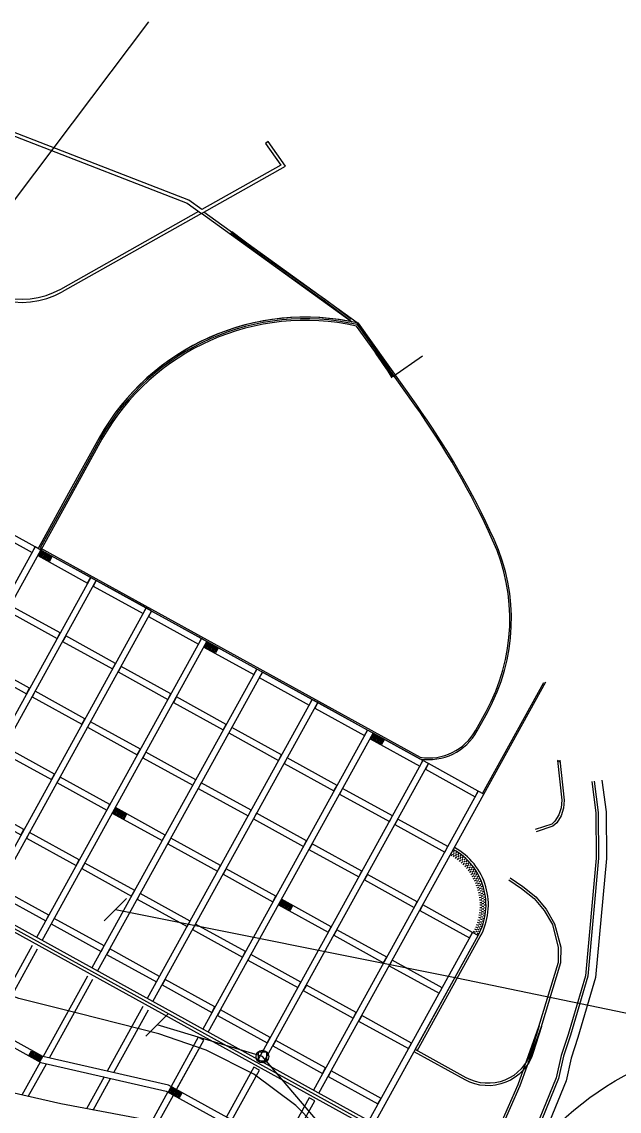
# Model space of a CAD drawing. Header units: millimetres. Extents: x 236045 to 237212, y 140405 to 140644.
# Drawn here: x 236163.1 to 236200.9, y 140560.9 to 140629.8 of the extents above; entities that cross this region are included whole.
import ezdxf

# ---------------------------------------------------------------- set-up
doc = ezdxf.new("R2010")
doc.units = ezdxf.units.MM
for name, color, linetype in [('G - Div 2 - Axes murs', 231, 'Continuous'), ('G - Div 2 - Bordure 10', 3, 'Continuous'), ('G - Div 2 - Bordure 15', 30, 'Continuous'), ('G - Div 2 - Mur', 1, 'Continuous'), ('G - Div 2 - Mur anti-crue', 14, 'Continuous'), ('G - Div 2 - Sol', 235, 'Continuous'), ('G - Impétrants - Avaloir', 4, 'Continuous'), ('G - Impétrants - CV existante', 7, 'Continuous'), ('G - Impétrants - Egout supposé', 235, 'Continuous'), ('G - Impétrants - EU', 22, 'Continuous'), ('G - Raclage', 3, 'Continuous'), ('M - Fond de plan', 252, 'Continuous')]:
    doc.layers.add(name, color=color, linetype=linetype)

msp = doc.modelspace()

# ---------------------------------------------------------------- linework, layer by layer
at = {"layer": 'G - Div 2 - Axes murs'}
for points in [[(236188.407, 140558.221), (236160.823, 140573.43)], [(236188.412, 140558.23), (236160.828, 140573.439)]]:
    msp.add_lwpolyline(points, dxfattribs=at)
at = {"layer": 'G - Div 2 - Bordure 10'}
for points in [[(236188.313, 140583.179, 0.317884), (236191.95, 140584.942), (236192.599, 140586.119, 0.237036), (236193.02, 140597.063, 0.048099), (236188.08, 140605.626), (236184.434, 140610.741, 0.332964), (236168.036, 140603.496), (236166.104, 140599.992), (236164.173, 140596.489)], [(236188.346, 140583.275, 0.316506), (236191.862, 140584.99), (236192.511, 140586.167, 0.237036), (236192.929, 140597.022, 0.048099), (236187.999, 140605.568), (236184.375, 140610.652, 0.332249), (236168.123, 140603.447), (236166.192, 140599.943), (236164.308, 140596.528)]]:
    msp.add_lwpolyline(points, format="xyb", close=True, dxfattribs=at)
for points in [[(236192.283, 140580.99), (236196.158, 140588.018)], [(236192.371, 140580.941), (236196.29, 140588.05)]]:
    msp.add_lwpolyline(points, dxfattribs=at)
at = {"layer": 'G - Div 2 - Bordure 15'}
for points in [[(236188.027, 140564.78), (236192.011, 140572.004, 0.414214), (236190.439, 140577.439)], [(236188.159, 140564.707), (236192.142, 140571.932, 0.414214), (236190.512, 140577.57)], [(236196.008, 140566.241), (236195.5, 140564.605, -0.475328), (236191.187, 140562.867), (236187.955, 140564.648)], [(236195.864, 140566.286), (236195.357, 140564.65, -0.475335), (236191.259, 140562.998), (236188.027, 140564.78)]]:
    msp.add_lwpolyline(points, format="xyb", dxfattribs=at)
at = {"layer": 'G - Div 2 - Mur'}
msp.add_lwpolyline([(236188.316, 140558.055), (236160.731, 140573.264), (236160.924, 140573.614), (236188.509, 140558.405)], dxfattribs=at)
at = {"layer": 'G - Div 2 - Mur anti-crue'}
msp.add_lwpolyline([(236153.373, 140626.194), (236173.609, 140618.35), (236174.516, 140617.694), (236179.831, 140620.685), (236178.723, 140622.24), (236178.56, 140622.124), (236179.539, 140620.75), (236174.529, 140617.931), (236173.705, 140618.527), (236153.47, 140626.37)], dxfattribs=at)
at = {"layer": 'G - Div 2 - Sol'}
for points in [[(236165.604, 140612.907), (236174.337, 140617.823)], [(236174.516, 140617.694), (236165.702, 140612.733)], [(236183.999, 140610.834), (236174.516, 140617.694)], [(236184.362, 140610.757), (236174.66, 140617.775)], [(236160.737, 140612.886), (236161.194, 140612.663), (236161.671, 140612.488), (236162.163, 140612.363), (236162.666, 140612.288), (236163.173, 140612.264), (236163.681, 140612.292), (236164.182, 140612.372), (236164.674, 140612.501), (236165.149, 140612.68), (236165.604, 140612.907)], [(236160.641, 140612.71), (236161.116, 140612.479), (236161.612, 140612.297), (236162.124, 140612.167), (236162.646, 140612.089), (236163.174, 140612.064), (236163.702, 140612.093), (236164.224, 140612.176), (236164.734, 140612.311), (236165.229, 140612.497), (236165.702, 140612.733)], [(236185.59, 140609.034), (236184.362, 140610.757)], [(236185.467, 140608.948), (236184.317, 140610.563)], [(236168.036, 140603.496), (236166.104, 140599.992)], [(236168.211, 140603.398), (236166.279, 140599.895)], [(236166.104, 140599.992), (236164.173, 140596.489)], [(236166.279, 140599.895), (236164.348, 140596.392)], [(236163.997, 140596.585), (236148.573, 140568.611)], [(236163.997, 140596.585), (236148.573, 140568.611)], [(236148.932, 140568.433), (236164.348, 140596.392)], [(236148.932, 140568.433), (236164.348, 140596.392)], [(236164.348, 140596.392), (236163.997, 140596.585)], [(236164.348, 140596.392), (236163.997, 140596.585)], [(236167.5, 140594.654), (236152.165, 140566.84)], [(236167.5, 140594.654), (236152.165, 140566.84)], [(236152.515, 140566.647), (236167.851, 140594.461)], [(236152.515, 140566.647), (236167.851, 140594.461)], [(236167.851, 140594.461), (236167.5, 140594.654)], [(236167.851, 140594.461), (236167.5, 140594.654)], [(236171.003, 140592.723), (236155.756, 140565.069)], [(236171.003, 140592.723), (236155.756, 140565.069)], [(236171.003, 140592.723), (236155.756, 140565.069)], [(236156.119, 140564.898), (236171.353, 140592.529)], [(236156.119, 140564.898), (236171.353, 140592.529)], [(236171.353, 140592.529), (236171.003, 140592.723)], [(236171.353, 140592.529), (236171.003, 140592.723)], [(236174.506, 140590.791), (236164.077, 140571.876)], [(236174.506, 140590.791), (236164.077, 140571.876)], [(236174.856, 140590.598), (236174.506, 140590.791)], [(236174.856, 140590.598), (236174.506, 140590.791)], [(236164.427, 140571.683), (236174.856, 140590.598)], [(236164.427, 140571.683), (236174.856, 140590.598)], [(236178.009, 140588.86), (236167.58, 140569.945)], [(236178.009, 140588.86), (236167.58, 140569.945)], [(236167.93, 140569.751), (236178.359, 140588.667)], [(236167.93, 140569.751), (236178.359, 140588.667)], [(236178.359, 140588.667), (236178.009, 140588.86)], [(236178.359, 140588.667), (236178.009, 140588.86)], [(236181.512, 140586.929), (236171.082, 140568.013)], [(236181.512, 140586.929), (236171.082, 140568.013)], [(236171.433, 140567.82), (236181.862, 140586.735)], [(236171.433, 140567.82), (236181.862, 140586.735)], [(236181.862, 140586.735), (236181.512, 140586.929)], [(236181.862, 140586.735), (236181.512, 140586.929)], [(236185.015, 140584.997), (236174.585, 140566.082)], [(236185.015, 140584.997), (236174.585, 140566.082)], [(236174.936, 140565.889), (236185.365, 140584.804)], [(236174.936, 140565.889), (236185.365, 140584.804)], [(236185.365, 140584.804), (236185.015, 140584.997)], [(236185.365, 140584.804), (236185.015, 140584.997)], [(236188.517, 140583.066), (236178.088, 140564.151)], [(236188.517, 140583.066), (236178.088, 140564.151)], [(236178.438, 140563.957), (236188.868, 140582.873)], [(236178.438, 140563.957), (236188.868, 140582.873)], [(236188.868, 140582.873), (236188.517, 140583.066)], [(236188.868, 140582.873), (236188.517, 140583.066)], [(236192.02, 140581.135), (236181.591, 140562.219)], [(236192.02, 140581.135), (236181.591, 140562.219)], [(236192.371, 140580.941), (236192.02, 140581.135)], [(236192.371, 140580.941), (236192.02, 140581.135)], [(236181.941, 140562.026), (236192.371, 140580.941)], [(236181.941, 140562.026), (236192.371, 140580.941)], [(236190.316, 140577.049), (236190.386, 140577.17)], [(236190.316, 140577.049), (236190.386, 140577.17)], [(236190.449, 140576.968), (236190.524, 140577.086)], [(236190.449, 140576.968), (236190.524, 140577.086)], [(236190.451, 140577.282), (236190.516, 140577.395)], [(236190.451, 140577.282), (236190.516, 140577.395)], [(236190.452, 140577.13), (236190.52, 140577.242)], [(236190.452, 140577.13), (236190.52, 140577.242)], [(236190.578, 140576.882), (236190.658, 140576.996)], [(236190.578, 140576.882), (236190.658, 140576.996)], [(236190.588, 140577.044), (236190.661, 140577.152)], [(236190.588, 140577.044), (236190.661, 140577.152)], [(236190.594, 140577.196), (236190.664, 140577.305)], [(236190.594, 140577.196), (236190.664, 140577.305)], [(236190.706, 140576.788), (236190.791, 140576.899)], [(236190.706, 140576.788), (236190.791, 140576.899)], [(236190.723, 140576.949), (236190.8, 140577.054)], [(236190.723, 140576.949), (236190.8, 140577.054)], [(236190.733, 140577.103), (236190.807, 140577.209)], [(236190.733, 140577.103), (236190.807, 140577.209)], [(236190.851, 140576.85), (236190.933, 140576.952)], [(236190.851, 140576.85), (236190.933, 140576.952)], [(236190.87, 140577.002), (236190.949, 140577.105)], [(236190.87, 140577.002), (236190.949, 140577.105)], [(236191, 140576.897), (236191.084, 140576.997)], [(236191, 140576.897), (236191.084, 140576.997)], [(236190.827, 140576.69), (236190.917, 140576.797)], [(236190.827, 140576.69), (236190.917, 140576.797)], [(236190.946, 140576.585), (236191.041, 140576.689)], [(236190.946, 140576.585), (236191.041, 140576.689)], [(236190.978, 140576.744), (236191.063, 140576.842)], [(236190.978, 140576.744), (236191.063, 140576.842)], [(236191.058, 140576.478), (236191.157, 140576.577)], [(236191.058, 140576.478), (236191.157, 140576.577)], [(236191.096, 140576.635), (236191.186, 140576.729)], [(236191.096, 140576.635), (236191.186, 140576.729)], [(236191.129, 140576.784), (236191.217, 140576.88)], [(236191.129, 140576.784), (236191.217, 140576.88)], [(236191.168, 140576.363), (236191.271, 140576.458)], [(236191.168, 140576.363), (236191.271, 140576.458)], [(236191.213, 140576.518), (236191.307, 140576.608)], [(236191.213, 140576.518), (236191.307, 140576.608)], [(236191.249, 140576.669), (236191.341, 140576.761)], [(236191.249, 140576.669), (236191.341, 140576.761)], [(236191.27, 140576.246), (236191.377, 140576.336)], [(236191.27, 140576.246), (236191.377, 140576.336)], [(236191.322, 140576.399), (236191.42, 140576.485)], [(236191.322, 140576.399), (236191.42, 140576.485)], [(236191.367, 140576.545), (236191.463, 140576.633)], [(236191.367, 140576.545), (236191.463, 140576.633)], [(236191.428, 140576.273), (236191.529, 140576.354)], [(236191.428, 140576.273), (236191.529, 140576.354)], [(236191.477, 140576.42), (236191.577, 140576.503)], [(236191.477, 140576.42), (236191.577, 140576.503)], [(236191.526, 140576.145), (236191.631, 140576.221)], [(236191.526, 140576.145), (236191.631, 140576.221)], [(236191.584, 140576.287), (236191.687, 140576.366)], [(236191.584, 140576.287), (236191.687, 140576.366)], [(236191.682, 140576.152), (236191.789, 140576.226)], [(236191.682, 140576.152), (236191.789, 140576.226)], [(236191.369, 140576.122), (236191.481, 140576.207)], [(236191.369, 140576.122), (236191.481, 140576.207)], [(236191.461, 140575.997), (236191.576, 140576.077)], [(236191.461, 140575.997), (236191.576, 140576.077)], [(236191.549, 140575.865), (236191.668, 140575.94)], [(236191.549, 140575.865), (236191.668, 140575.94)], [(236191.62, 140576.009), (236191.729, 140576.081)], [(236191.62, 140576.009), (236191.729, 140576.081)], [(236191.63, 140575.732), (236191.751, 140575.802)], [(236191.63, 140575.732), (236191.751, 140575.802)], [(236191.706, 140575.593), (236191.83, 140575.657)], [(236191.706, 140575.593), (236191.83, 140575.657)], [(236191.707, 140575.873), (236191.818, 140575.941)], [(236191.707, 140575.873), (236191.818, 140575.941)], [(236191.777, 140576.01), (236191.887, 140576.079)], [(236191.777, 140576.01), (236191.887, 140576.079)], [(236191.789, 140575.73), (236191.903, 140575.793)], [(236191.789, 140575.73), (236191.903, 140575.793)], [(236191.864, 140575.867), (236191.976, 140575.932)], [(236191.864, 140575.867), (236191.976, 140575.932)], [(236191.864, 140575.587), (236191.98, 140575.644)], [(236191.864, 140575.587), (236191.98, 140575.644)], [(236191.946, 140575.717), (236192.061, 140575.777)], [(236191.946, 140575.717), (236192.061, 140575.777)], [(236192.019, 140575.567), (236192.137, 140575.622)], [(236192.019, 140575.567), (236192.137, 140575.622)], [(236191.775, 140575.453), (236191.902, 140575.513)], [(236191.775, 140575.453), (236191.902, 140575.513)], [(236191.839, 140575.308), (236191.968, 140575.361)], [(236191.839, 140575.308), (236191.968, 140575.361)], [(236191.895, 140575.163), (236192.026, 140575.211)], [(236191.895, 140575.163), (236192.026, 140575.211)], [(236191.933, 140575.437), (236192.052, 140575.49)], [(236191.933, 140575.437), (236192.052, 140575.49)], [(236191.946, 140575.013), (236192.079, 140575.055)], [(236191.946, 140575.013), (236192.079, 140575.055)], [(236191.989, 140574.864), (236192.124, 140574.9)], [(236191.989, 140574.864), (236192.124, 140574.9)], [(236191.995, 140575.288), (236192.116, 140575.335)], [(236191.995, 140575.288), (236192.116, 140575.335)], [(236192.051, 140575.133), (236192.174, 140575.175)], [(236192.051, 140575.133), (236192.174, 140575.175)], [(236192.088, 140575.411), (236192.208, 140575.461)], [(236192.088, 140575.411), (236192.208, 140575.461)], [(236192.099, 140574.979), (236192.224, 140575.015)], [(236192.099, 140574.979), (236192.224, 140575.015)], [(236192.142, 140574.82), (236192.268, 140574.85)], [(236192.142, 140574.82), (236192.268, 140574.85)], [(236192.148, 140575.255), (236192.271, 140575.3)], [(236192.148, 140575.255), (236192.271, 140575.3)], [(236192.203, 140575.094), (236192.327, 140575.133)], [(236192.203, 140575.094), (236192.327, 140575.133)], [(236192.25, 140574.933), (236192.375, 140574.967)], [(236192.25, 140574.933), (236192.375, 140574.967)], [(236192.027, 140574.709), (236192.163, 140574.739)], [(236192.027, 140574.709), (236192.163, 140574.739)], [(236192.057, 140574.557), (236192.195, 140574.581)], [(236192.057, 140574.557), (236192.195, 140574.581)], [(236192.081, 140574.4), (236192.22, 140574.418)], [(236192.081, 140574.4), (236192.22, 140574.418)], [(236192.098, 140574.246), (236192.237, 140574.258)], [(236192.098, 140574.246), (236192.237, 140574.258)], [(236192.177, 140574.662), (236192.304, 140574.687)], [(236192.177, 140574.662), (236192.304, 140574.687)], [(236192.205, 140574.5), (236192.334, 140574.519)], [(236192.205, 140574.5), (236192.334, 140574.519)], [(236192.226, 140574.34), (236192.355, 140574.354)], [(236192.226, 140574.34), (236192.355, 140574.354)], [(236192.24, 140574.175), (236192.37, 140574.184)], [(236192.24, 140574.175), (236192.37, 140574.184)], [(236192.29, 140574.767), (236192.417, 140574.796)], [(236192.29, 140574.767), (236192.417, 140574.796)], [(236192.323, 140574.604), (236192.451, 140574.626)], [(236192.323, 140574.604), (236192.451, 140574.626)], [(236192.349, 140574.435), (236192.477, 140574.452)], [(236192.349, 140574.435), (236192.477, 140574.452)], [(236192.367, 140574.269), (236192.496, 140574.28)], [(236192.367, 140574.269), (236192.496, 140574.28)], [(236192.08, 140573.46), (236192.219, 140573.442)], [(236192.08, 140573.46), (236192.219, 140573.442)], [(236192.097, 140573.618), (236192.237, 140573.606)], [(236192.097, 140573.618), (236192.237, 140573.606)], [(236192.108, 140574.087), (236192.248, 140574.093)], [(236192.108, 140574.087), (236192.248, 140574.093)], [(236192.108, 140573.773), (236192.247, 140573.767)], [(236192.108, 140573.773), (236192.247, 140573.767)], [(236192.111, 140573.932), (236192.251, 140573.932)], [(236192.111, 140573.932), (236192.251, 140573.932)], [(236192.225, 140573.524), (236192.354, 140573.509)], [(236192.225, 140573.524), (236192.354, 140573.509)], [(236192.24, 140573.688), (236192.369, 140573.679)], [(236192.24, 140573.688), (236192.369, 140573.679)], [(236192.247, 140574.014), (236192.377, 140574.017)], [(236192.247, 140574.014), (236192.377, 140574.017)], [(236192.247, 140573.849), (236192.377, 140573.846)], [(236192.247, 140573.849), (236192.377, 140573.846)], [(236192.366, 140573.594), (236192.496, 140573.583)], [(236192.366, 140573.594), (236192.496, 140573.583)], [(236192.377, 140573.761), (236192.507, 140573.755)], [(236192.377, 140573.761), (236192.507, 140573.755)], [(236192.378, 140574.099), (236192.508, 140574.104)], [(236192.378, 140574.099), (236192.508, 140574.104)], [(236192.381, 140573.932), (236192.511, 140573.932)], [(236192.381, 140573.932), (236192.511, 140573.932)], [(236191.943, 140572.848), (236192.077, 140572.805)], [(236191.943, 140572.848), (236192.077, 140572.805)], [(236191.988, 140573), (236192.123, 140572.964)], [(236191.988, 140573), (236192.123, 140572.964)], [(236192.025, 140573.151), (236192.162, 140573.121)], [(236192.025, 140573.151), (236192.162, 140573.121)], [(236192.056, 140573.307), (236192.194, 140573.282)], [(236192.056, 140573.307), (236192.194, 140573.282)], [(236192.097, 140572.884), (236192.222, 140572.848)], [(236192.097, 140572.884), (236192.222, 140572.848)], [(236192.14, 140573.044), (236192.266, 140573.013)], [(236192.14, 140573.044), (236192.266, 140573.013)], [(236192.175, 140573.201), (236192.302, 140573.176)], [(236192.175, 140573.201), (236192.302, 140573.176)], [(236192.201, 140572.766), (236192.325, 140572.727)], [(236192.201, 140572.766), (236192.325, 140572.727)], [(236192.204, 140573.364), (236192.332, 140573.344)], [(236192.204, 140573.364), (236192.332, 140573.344)], [(236192.249, 140572.93), (236192.374, 140572.896)], [(236192.249, 140572.93), (236192.374, 140572.896)], [(236192.289, 140573.092), (236192.415, 140573.064)], [(236192.289, 140573.092), (236192.415, 140573.064)], [(236192.322, 140573.26), (236192.45, 140573.237)], [(236192.322, 140573.26), (236192.45, 140573.237)], [(236192.348, 140573.425), (236192.476, 140573.408)], [(236192.348, 140573.425), (236192.476, 140573.408)], [(236191.66, 140572.198), (236185.094, 140560.288)], [(236191.66, 140572.198), (236185.094, 140560.288)], [(236192.011, 140572.004), (236191.66, 140572.198)], [(236192.011, 140572.004), (236191.66, 140572.198)], [(236191.704, 140572.271), (236191.828, 140572.207)], [(236191.704, 140572.271), (236191.828, 140572.207)], [(236191.773, 140572.411), (236191.9, 140572.351)], [(236191.773, 140572.411), (236191.9, 140572.351)], [(236191.836, 140572.553), (236191.965, 140572.499)], [(236191.836, 140572.553), (236191.965, 140572.499)], [(236191.862, 140572.28), (236191.978, 140572.223)], [(236191.862, 140572.28), (236191.978, 140572.223)], [(236191.893, 140572.701), (236192.025, 140572.653)], [(236191.893, 140572.701), (236192.025, 140572.653)], [(236191.93, 140572.427), (236192.049, 140572.374)], [(236191.93, 140572.427), (236192.049, 140572.374)], [(236191.944, 140572.147), (236192.059, 140572.087)], [(236191.944, 140572.147), (236192.059, 140572.087)], [(236191.992, 140572.575), (236192.113, 140572.528)], [(236191.992, 140572.575), (236192.113, 140572.528)], [(236192.018, 140572.296), (236192.135, 140572.241)], [(236192.018, 140572.296), (236192.135, 140572.241)], [(236192.048, 140572.73), (236192.171, 140572.689)], [(236192.048, 140572.73), (236192.171, 140572.689)], [(236192.085, 140572.449), (236192.205, 140572.399)], [(236192.085, 140572.449), (236192.205, 140572.399)], [(236192.147, 140572.608), (236192.269, 140572.564)], [(236192.147, 140572.608), (236192.269, 140572.564)], [(236185.444, 140560.095), (236192.011, 140572.004)], [(236185.444, 140560.095), (236192.011, 140572.004)], [(236163.792, 140571.359), (236159.383, 140563.362)], [(236163.792, 140571.359), (236159.383, 140563.362)], [(236159.745, 140563.192), (236164.142, 140571.166)], [(236159.745, 140563.192), (236164.142, 140571.166)], [(236167.295, 140569.428), (236164.49, 140564.342)], [(236167.295, 140569.428), (236164.49, 140564.342)], [(236164.896, 140564.249), (236167.645, 140569.235)], [(236164.896, 140564.249), (236167.645, 140569.235)], [(236170.798, 140567.497), (236168.548, 140563.417)], [(236170.798, 140567.497), (236168.548, 140563.417)], [(236168.954, 140563.325), (236171.148, 140567.303)], [(236168.954, 140563.325), (236171.148, 140567.303)], [(236164.483, 140564.343), (236161.337, 140566.078)], [(236161.144, 140565.728), (236164.339, 140563.966)], [(236174.3, 140565.565), (236172.582, 140562.448)], [(236172.932, 140562.255), (236174.651, 140565.372)], [(236172.98, 140562.342), (236174.651, 140565.372)], [(236172.98, 140562.342), (236174.651, 140565.372)], [(236174.651, 140565.372), (236174.3, 140565.565)], [(236164.296, 140563.99), (236163.144, 140561.9)], [(236164.296, 140563.99), (236163.144, 140561.9)], [(236163.55, 140561.808), (236164.695, 140563.885)], [(236163.55, 140561.808), (236164.695, 140563.885)], [(236164.339, 140563.966), (236172.281, 140562.157)], [(236172.425, 140562.534), (236164.483, 140564.343)], [(236177.823, 140563.669), (236176.084, 140560.516)], [(236176.435, 140560.323), (236178.173, 140563.476)], [(236178.173, 140563.476), (236177.823, 140563.669)], [(236168.347, 140563.053), (236167.234, 140561.034)], [(236168.347, 140563.053), (236167.234, 140561.034)], [(236167.648, 140560.955), (236168.753, 140562.96)], [(236167.648, 140560.955), (236168.753, 140562.96)], [(236185.32, 140555.424), (236172.425, 140562.534)], [(236172.582, 140562.448), (236172.932, 140562.255)], [(236172.388, 140562.097), (236171.373, 140560.257)], [(236172.388, 140562.097), (236171.373, 140560.257)], [(236171.791, 140560.186), (236172.739, 140561.904)], [(236171.791, 140560.186), (236172.739, 140561.904)], [(236172.281, 140562.157), (236185.127, 140555.074)], [(236181.325, 140561.738), (236179.587, 140558.585)], [(236181.676, 140561.544), (236181.325, 140561.738)], [(236179.937, 140558.392), (236181.676, 140561.544)]]:
    msp.add_lwpolyline(points, dxfattribs=at)
for points in [[(236184.362, 140610.757, 0.331594), (236168.036, 140603.496)], [(236184.318, 140610.562, 0.331579), (236168.211, 140603.398)], [(236186.582, 140607.285, 0.007988), (236185.467, 140608.948)], [(236186.704, 140607.372, 0.007965), (236185.59, 140609.034)], [(236192.011, 140572.004, 0.414214), (236190.439, 140577.439)]]:
    msp.add_lwpolyline(points, format="xyb", dxfattribs=at)
for points in [[(236163.804, 140596.235), (236163.997, 140596.585), (236160.845, 140598.324), (236160.652, 140597.973)], [(236163.804, 140596.235), (236163.997, 140596.585), (236160.845, 140598.324), (236160.652, 140597.973)], [(236167.307, 140594.304), (236167.5, 140594.654), (236164.348, 140596.392), (236164.155, 140596.042)], [(236167.307, 140594.304), (236167.5, 140594.654), (236164.348, 140596.392), (236164.155, 140596.042)], [(236170.81, 140592.372), (236171.003, 140592.723), (236167.851, 140594.461), (236167.657, 140594.111)], [(236170.81, 140592.372), (236171.003, 140592.723), (236167.851, 140594.461), (236167.657, 140594.111)], [(236165.376, 140590.801), (236165.569, 140591.151), (236162.416, 140592.889), (236162.223, 140592.539)], [(236165.376, 140590.801), (236165.569, 140591.151), (236162.416, 140592.889), (236162.223, 140592.539)], [(236174.313, 140590.441), (236174.506, 140590.791), (236171.353, 140592.529), (236171.16, 140592.179)], [(236174.313, 140590.441), (236174.506, 140590.791), (236171.353, 140592.529), (236171.16, 140592.179)], [(236168.879, 140588.869), (236169.072, 140589.22), (236165.919, 140590.958), (236165.726, 140590.608)], [(236168.879, 140588.869), (236169.072, 140589.22), (236165.919, 140590.958), (236165.726, 140590.608)], [(236177.816, 140588.51), (236178.009, 140588.86), (236174.856, 140590.598), (236174.663, 140590.248)], [(236177.816, 140588.51), (236178.009, 140588.86), (236174.856, 140590.598), (236174.663, 140590.248)], [(236163.445, 140587.298), (236163.638, 140587.648), (236160.485, 140589.386), (236160.292, 140589.036)], [(236163.445, 140587.298), (236163.638, 140587.648), (236160.485, 140589.386), (236160.292, 140589.036)], [(236172.382, 140586.938), (236172.575, 140587.288), (236169.422, 140589.027), (236169.229, 140588.676)], [(236172.382, 140586.938), (236172.575, 140587.288), (236169.422, 140589.027), (236169.229, 140588.676)], [(236181.319, 140586.578), (236181.512, 140586.929), (236178.359, 140588.667), (236178.166, 140588.317)], [(236181.319, 140586.578), (236181.512, 140586.929), (236178.359, 140588.667), (236178.166, 140588.317)], [(236166.947, 140585.367), (236167.14, 140585.717), (236163.988, 140587.455), (236163.795, 140587.105)], [(236166.947, 140585.367), (236167.14, 140585.717), (236163.988, 140587.455), (236163.795, 140587.105)], [(236175.884, 140585.007), (236176.078, 140585.357), (236172.925, 140587.095), (236172.732, 140586.745)], [(236175.884, 140585.007), (236176.078, 140585.357), (236172.925, 140587.095), (236172.732, 140586.745)], [(236184.821, 140584.647), (236185.015, 140584.997), (236181.862, 140586.735), (236181.669, 140586.385)], [(236184.821, 140584.647), (236185.015, 140584.997), (236181.862, 140586.735), (236181.669, 140586.385)], [(236170.45, 140583.435), (236170.643, 140583.786), (236167.491, 140585.524), (236167.298, 140585.174)], [(236170.45, 140583.435), (236170.643, 140583.786), (236167.491, 140585.524), (236167.298, 140585.174)], [(236179.387, 140583.075), (236179.58, 140583.426), (236176.428, 140585.164), (236176.235, 140584.814)], [(236179.387, 140583.075), (236179.58, 140583.426), (236176.428, 140585.164), (236176.235, 140584.814)], [(236188.324, 140582.716), (236188.517, 140583.066), (236185.365, 140584.804), (236185.172, 140584.454)], [(236188.324, 140582.716), (236188.517, 140583.066), (236185.365, 140584.804), (236185.172, 140584.454)], [(236165.016, 140581.864), (236165.209, 140582.214), (236162.057, 140583.952), (236161.863, 140583.602)], [(236165.016, 140581.864), (236165.209, 140582.214), (236162.057, 140583.952), (236161.863, 140583.602)], [(236173.953, 140581.504), (236174.146, 140581.854), (236170.994, 140583.592), (236170.8, 140583.242)], [(236173.953, 140581.504), (236174.146, 140581.854), (236170.994, 140583.592), (236170.8, 140583.242)], [(236182.89, 140581.144), (236183.083, 140581.494), (236179.931, 140583.233), (236179.738, 140582.882)], [(236182.89, 140581.144), (236183.083, 140581.494), (236179.931, 140583.233), (236179.738, 140582.882)], [(236191.827, 140580.784), (236192.02, 140581.135), (236188.868, 140582.873), (236188.675, 140582.522)], [(236191.827, 140580.784), (236192.02, 140581.135), (236188.868, 140582.873), (236188.675, 140582.522)], [(236168.519, 140579.932), (236168.712, 140580.283), (236165.559, 140582.021), (236165.366, 140581.671)], [(236168.519, 140579.932), (236168.712, 140580.283), (236165.559, 140582.021), (236165.366, 140581.671)], [(236177.456, 140579.573), (236177.649, 140579.923), (236174.496, 140581.661), (236174.303, 140581.311)], [(236177.456, 140579.573), (236177.649, 140579.923), (236174.496, 140581.661), (236174.303, 140581.311)], [(236186.393, 140579.213), (236186.586, 140579.563), (236183.433, 140581.301), (236183.24, 140580.951)], [(236186.393, 140579.213), (236186.586, 140579.563), (236183.433, 140581.301), (236183.24, 140580.951)], [(236163.085, 140578.361), (236163.278, 140578.711), (236160.125, 140580.449), (236159.932, 140580.099)], [(236163.085, 140578.361), (236163.278, 140578.711), (236160.125, 140580.449), (236159.932, 140580.099)], [(236172.022, 140578.001), (236172.215, 140578.351), (236169.062, 140580.09), (236168.869, 140579.739)], [(236172.022, 140578.001), (236172.215, 140578.351), (236169.062, 140580.09), (236168.869, 140579.739)], [(236180.959, 140577.641), (236181.152, 140577.992), (236177.999, 140579.73), (236177.806, 140579.379)], [(236180.959, 140577.641), (236181.152, 140577.992), (236177.999, 140579.73), (236177.806, 140579.379)], [(236189.896, 140577.281), (236190.089, 140577.632), (236186.936, 140579.37), (236186.743, 140579.02)], [(236189.896, 140577.281), (236190.089, 140577.632), (236186.936, 140579.37), (236186.743, 140579.02)], [(236166.587, 140576.43), (236166.781, 140576.78), (236163.628, 140578.518), (236163.435, 140578.168)], [(236166.587, 140576.43), (236166.781, 140576.78), (236163.628, 140578.518), (236163.435, 140578.168)], [(236175.525, 140576.07), (236175.718, 140576.42), (236172.565, 140578.158), (236172.372, 140577.808)], [(236175.525, 140576.07), (236175.718, 140576.42), (236172.565, 140578.158), (236172.372, 140577.808)], [(236184.462, 140575.71), (236184.655, 140576.06), (236181.502, 140577.798), (236181.309, 140577.448)], [(236184.462, 140575.71), (236184.655, 140576.06), (236181.502, 140577.798), (236181.309, 140577.448)], [(236170.09, 140574.498), (236170.283, 140574.849), (236167.131, 140576.587), (236166.938, 140576.236)], [(236170.09, 140574.498), (236170.283, 140574.849), (236167.131, 140576.587), (236166.938, 140576.236)], [(236179.027, 140574.138), (236179.221, 140574.489), (236176.068, 140576.227), (236175.875, 140575.877)], [(236179.027, 140574.138), (236179.221, 140574.489), (236176.068, 140576.227), (236175.875, 140575.877)], [(236187.964, 140573.779), (236188.158, 140574.129), (236185.005, 140575.867), (236184.812, 140575.517)], [(236187.964, 140573.779), (236188.158, 140574.129), (236185.005, 140575.867), (236184.812, 140575.517)], [(236164.656, 140572.927), (236164.849, 140573.277), (236161.697, 140575.015), (236161.504, 140574.665)], [(236164.656, 140572.927), (236164.849, 140573.277), (236161.697, 140575.015), (236161.504, 140574.665)], [(236173.593, 140572.567), (236173.786, 140572.917), (236170.634, 140574.655), (236170.441, 140574.305)], [(236173.593, 140572.567), (236173.786, 140572.917), (236170.634, 140574.655), (236170.441, 140574.305)], [(236182.53, 140572.207), (236182.723, 140572.557), (236179.571, 140574.296), (236179.378, 140573.945)], [(236182.53, 140572.207), (236182.723, 140572.557), (236179.571, 140574.296), (236179.378, 140573.945)], [(236191.467, 140571.847), (236191.66, 140572.198), (236188.508, 140573.936), (236188.315, 140573.585)], [(236191.467, 140571.847), (236191.66, 140572.198), (236188.508, 140573.936), (236188.315, 140573.585)], [(236168.159, 140570.995), (236168.352, 140571.346), (236165.2, 140573.084), (236165.006, 140572.734)], [(236168.159, 140570.995), (236168.352, 140571.346), (236165.2, 140573.084), (236165.006, 140572.734)], [(236177.096, 140570.636), (236177.289, 140570.986), (236174.137, 140572.724), (236173.943, 140572.374)], [(236177.096, 140570.636), (236177.289, 140570.986), (236174.137, 140572.724), (236173.943, 140572.374)], [(236186.033, 140570.276), (236186.226, 140570.626), (236183.074, 140572.364), (236182.88, 140572.014)], [(236186.033, 140570.276), (236186.226, 140570.626), (236183.074, 140572.364), (236182.88, 140572.014)], [(236171.662, 140569.064), (236171.855, 140569.414), (236168.702, 140571.153), (236168.509, 140570.802)], [(236171.662, 140569.064), (236171.855, 140569.414), (236168.702, 140571.153), (236168.509, 140570.802)], [(236180.599, 140568.704), (236180.792, 140569.055), (236177.639, 140570.793), (236177.446, 140570.442)], [(236180.599, 140568.704), (236180.792, 140569.055), (236177.639, 140570.793), (236177.446, 140570.442)], [(236189.536, 140568.344), (236189.729, 140568.695), (236186.576, 140570.433), (236186.383, 140570.083)], [(236189.536, 140568.344), (236189.729, 140568.695), (236186.576, 140570.433), (236186.383, 140570.083)], [(236175.165, 140567.133), (236175.358, 140567.483), (236172.205, 140569.221), (236172.012, 140568.871)], [(236175.165, 140567.133), (236175.358, 140567.483), (236172.205, 140569.221), (236172.012, 140568.871)], [(236184.102, 140566.773), (236184.295, 140567.123), (236181.142, 140568.861), (236180.949, 140568.511)], [(236184.102, 140566.773), (236184.295, 140567.123), (236181.142, 140568.861), (236180.949, 140568.511)], [(236178.668, 140565.201), (236178.861, 140565.552), (236175.708, 140567.29), (236175.515, 140566.94)], [(236178.668, 140565.201), (236178.861, 140565.552), (236175.708, 140567.29), (236175.515, 140566.94)], [(236187.605, 140564.842), (236187.798, 140565.192), (236184.645, 140566.93), (236184.452, 140566.58)], [(236187.605, 140564.842), (236187.798, 140565.192), (236184.645, 140566.93), (236184.452, 140566.58)], [(236182.17, 140563.27), (236182.363, 140563.62), (236179.211, 140565.359), (236179.018, 140565.008)], [(236182.17, 140563.27), (236182.363, 140563.62), (236179.211, 140565.359), (236179.018, 140565.008)], [(236185.673, 140561.339), (236185.866, 140561.689), (236182.714, 140563.427), (236182.521, 140563.077)], [(236185.673, 140561.339), (236185.866, 140561.689), (236182.714, 140563.427), (236182.521, 140563.077)]]:
    msp.add_lwpolyline(points, close=True, dxfattribs=at)
at = {"layer": 'G - Impétrants - Avaloir'}
for points in [[(236165.051, 140595.97), (236164.887, 140595.673), (236164.195, 140596.054), (236164.359, 140596.352)], [(236165.024, 140595.962), (236164.879, 140595.7), (236164.222, 140596.062), (236164.367, 140596.325)], [(236175.559, 140590.178), (236175.395, 140589.88), (236174.703, 140590.262), (236174.867, 140590.559)], [(236175.532, 140590.17), (236175.387, 140589.907), (236174.73, 140590.27), (236174.875, 140590.532)], [(236186.067, 140584.381), (236185.903, 140584.083), (236185.211, 140584.465), (236185.375, 140584.762)], [(236186.04, 140584.373), (236185.895, 140584.11), (236185.238, 140584.473), (236185.383, 140584.735)], [(236169.765, 140579.668), (236169.6, 140579.371), (236168.909, 140579.752), (236169.073, 140580.05)], [(236169.737, 140579.66), (236169.593, 140579.398), (236168.936, 140579.76), (236169.081, 140580.023)], [(236180.273, 140573.873), (236180.109, 140573.575), (236179.417, 140573.956), (236179.581, 140574.254)], [(236180.246, 140573.865), (236180.101, 140573.602), (236179.444, 140573.964), (236179.589, 140574.227)], [(236163.594, 140564.41), (236163.758, 140564.708), (236164.45, 140564.327), (236164.286, 140564.029)], [(236163.621, 140564.418), (236163.766, 140564.681), (236164.423, 140564.319), (236164.278, 140564.056)], [(236173.269, 140562.027), (236173.105, 140561.729), (236172.413, 140562.111), (236172.577, 140562.408)], [(236173.242, 140562.019), (236173.097, 140561.756), (236172.44, 140562.119), (236172.585, 140562.381)]]:
    msp.add_lwpolyline(points, close=True, dxfattribs=at)
for points in [[(236164.275, 140596.044), (236164.41, 140596.289)], [(236164.345, 140596.006), (236164.48, 140596.251)], [(236164.415, 140595.967), (236164.55, 140596.212)], [(236164.308, 140596.186), (236164.938, 140595.838)], [(236164.485, 140595.928), (236164.62, 140596.173)], [(236164.555, 140595.89), (236164.691, 140596.135)], [(236164.625, 140595.851), (236164.761, 140596.096)], [(236164.695, 140595.812), (236164.831, 140596.058)], [(236164.765, 140595.774), (236164.901, 140596.019)], [(236164.836, 140595.735), (236164.971, 140595.98)], [(236174.783, 140590.252), (236174.918, 140590.497)], [(236174.816, 140590.394), (236175.446, 140590.046)], [(236174.853, 140590.213), (236174.988, 140590.458)], [(236174.923, 140590.175), (236175.058, 140590.42)], [(236174.993, 140590.136), (236175.129, 140590.381)], [(236175.063, 140590.097), (236175.199, 140590.342)], [(236175.133, 140590.059), (236175.269, 140590.304)], [(236175.204, 140590.02), (236175.339, 140590.265)], [(236175.274, 140589.981), (236175.409, 140590.227)], [(236175.344, 140589.943), (236175.479, 140590.188)], [(236185.291, 140584.455), (236185.426, 140584.7)], [(236185.323, 140584.597), (236185.954, 140584.249)], [(236185.361, 140584.416), (236185.496, 140584.661)], [(236185.431, 140584.378), (236185.566, 140584.623)], [(236185.501, 140584.339), (236185.636, 140584.584)], [(236185.571, 140584.3), (236185.706, 140584.546)], [(236185.641, 140584.262), (236185.776, 140584.507)], [(236185.711, 140584.223), (236185.846, 140584.468)], [(236185.781, 140584.185), (236185.916, 140584.43)], [(236185.851, 140584.146), (236185.986, 140584.391)], [(236168.989, 140579.742), (236169.124, 140579.987)], [(236169.021, 140579.884), (236169.652, 140579.536)], [(236169.059, 140579.703), (236169.194, 140579.949)], [(236169.129, 140579.665), (236169.264, 140579.91)], [(236169.199, 140579.626), (236169.334, 140579.871)], [(236169.269, 140579.588), (236169.404, 140579.833)], [(236169.339, 140579.549), (236169.474, 140579.794)], [(236169.409, 140579.51), (236169.544, 140579.756)], [(236169.479, 140579.472), (236169.614, 140579.717)], [(236169.549, 140579.433), (236169.684, 140579.678)], [(236179.497, 140573.946), (236179.632, 140574.192)], [(236179.567, 140573.908), (236179.702, 140574.153)], [(236179.53, 140574.088), (236180.16, 140573.741)], [(236179.637, 140573.869), (236179.773, 140574.114)], [(236179.707, 140573.831), (236179.843, 140574.076)], [(236179.777, 140573.792), (236179.913, 140574.037)], [(236179.847, 140573.753), (236179.983, 140573.999)], [(236179.918, 140573.715), (236180.053, 140573.96)], [(236179.988, 140573.676), (236180.123, 140573.921)], [(236180.058, 140573.637), (236180.193, 140573.883)], [(236163.81, 140564.645), (236163.675, 140564.4)], [(236164.338, 140564.194), (236163.707, 140564.542)], [(236163.88, 140564.607), (236163.745, 140564.362)], [(236163.95, 140564.568), (236163.815, 140564.323)], [(236164.02, 140564.53), (236163.885, 140564.284)], [(236164.09, 140564.491), (236163.955, 140564.246)], [(236164.16, 140564.452), (236164.025, 140564.207)], [(236164.23, 140564.414), (236164.095, 140564.168)], [(236164.3, 140564.375), (236164.165, 140564.13)], [(236164.37, 140564.336), (236164.235, 140564.091)], [(236172.493, 140562.101), (236172.628, 140562.346)], [(236172.526, 140562.243), (236173.156, 140561.895)], [(236172.563, 140562.062), (236172.698, 140562.307)], [(236172.633, 140562.024), (236172.768, 140562.269)], [(236172.703, 140561.985), (236172.838, 140562.23)], [(236172.773, 140561.946), (236172.909, 140562.192)], [(236172.843, 140561.908), (236172.979, 140562.153)], [(236172.913, 140561.869), (236173.049, 140562.114)], [(236172.984, 140561.83), (236173.119, 140562.076)], [(236173.054, 140561.792), (236173.189, 140562.037)]]:
    msp.add_lwpolyline(points, dxfattribs=at)
at = {"layer": 'G - Impétrants - CV existante'}
msp.add_lwpolyline([(236178.766, 140564.339, -1), (236177.966, 140564.339, -1)], format="xyb", close=True, dxfattribs=at)
msp.add_lwpolyline([(236178.095, 140564.067), (236178.637, 140564.067), (236178.637, 140564.61), (236178.095, 140564.61)], close=True, dxfattribs=at)
at = {"layer": 'G - Impétrants - Egout supposé'}
for points in [[(236168.354, 140572.921), (236169.768, 140574.336)], [(236170.988, 140565.636), (236172.402, 140567.05)], [(236178.366, 140564.339), (236171.695, 140566.343)]]:
    msp.add_lwpolyline(points, dxfattribs=at)
msp.add_lwpolyline([(236406.982, 140568.168, -0.002743), (236342.903, 140551.261), (236327.543, 140547.842), (236322.729, 140547.022), (236319.774, 140546.771), (236315.339, 140546.605), (236310.432, 140546.947), (236297.747, 140548.541), (236278.886, 140552.399), (236223.688, 140562.442), (236190.652, 140569.295), (236169.061, 140573.628)], format="xyb", dxfattribs=at)
at = {"layer": 'G - Impétrants - EU'}
for points in [[(236132.725, 140571.638), (236162.739, 140618.62), (236171.179, 140629.817)], [(236207.321, 140526.828), (236191.352, 140549.08), (236178.366, 140564.339)]]:
    msp.add_lwpolyline(points, dxfattribs=at)
at = {"layer": 'G - Raclage'}
msp.add_lwpolyline([(236196.202, 140559.125, -0.283439), (236214.888, 140564.728)], format="xyb", dxfattribs=at)
at = {"layer": 'M - Fond de plan'}
for points in [[(236176.36, 140616.475), (236179.246, 140614.29), (236182.294, 140612.154), (236183.919, 140610.936)], [(236176.421, 140616.555), (236179.305, 140614.37), (236182.353, 140612.235), (236183.979, 140611.016)], [(236185.434, 140609.085), (236186.612, 140607.368), (236188.48, 140608.672)], [(236197.034, 140583.081), (236197.299, 140580.557), (236197.264, 140580.084), (236197.124, 140579.629), (236196.864, 140579.233), (236196.662, 140579.054), (236195.625, 140578.707)], [(236197.183, 140583.097), (236197.45, 140580.559), (236197.413, 140580.055), (236197.261, 140579.565), (236196.978, 140579.134), (236196.739, 140578.921), (236195.673, 140578.564)], [(236197.217, 140582.946), (236197.034, 140583.081)], [(236199.196, 140581.752), (236199.462, 140579.772), (236199.484, 140576.896), (236198.8, 140569.456), (236197.706, 140565.733), (236197.264, 140564.407), (236196.956, 140562.998), (236195.075, 140558.395), (236193.364, 140555.213), (236192.569, 140553.085), (236192.11, 140549.682), (236192.07, 140548.997)], [(236199.345, 140581.772), (236199.612, 140579.782), (236199.634, 140576.89), (236198.948, 140569.427), (236197.849, 140565.688), (236197.408, 140564.367), (236197.1, 140562.954), (236195.211, 140558.331), (236193.501, 140555.151), (236192.715, 140553.048), (236192.259, 140549.668), (236192.22, 140548.988)], [(236199.84, 140581.839), (236200.112, 140579.817), (236200.135, 140576.869), (236199.441, 140569.333), (236198.327, 140565.538), (236197.891, 140564.234), (236197.579, 140562.805), (236195.664, 140558.118), (236193.957, 140554.944), (236193.203, 140552.926), (236192.755, 140549.601)], [(236193.949, 140575.523), (236194.751, 140574.97), (236195.552, 140574.337), (236196.192, 140573.577), (236196.709, 140572.689), (236197.083, 140571.235), (236197.067, 140570.295), (236195.839, 140566.212), (236194.514, 140562.541), (236193.289, 140559.758)], [(236194.034, 140575.646), (236194.84, 140575.091), (236195.657, 140574.446), (236196.315, 140573.663), (236196.85, 140572.746), (236197.233, 140571.253), (236197.216, 140570.272), (236195.981, 140566.165), (236194.653, 140562.485), (236193.426, 140559.698)], [(236121.474, 140533.497), (236126.032, 140539.699), (236126.371, 140540.206), (236128.665, 140543.634), (236131.392, 140547.885), (236134.305, 140552.125), (236134.406, 140552.238), (236140.457, 140561.522), (236142.825, 140565.767), (236144.406, 140568.394), (236146.591, 140569.621), (236155.794, 140565.084), (236161.307, 140562.491), (236161.257, 140562.356), (236165.603, 140561.373), (236171.086, 140560.331), (236176.608, 140559.403), (236174.388, 140553.962), (236181.614, 140550.401)], [(236190.388, 140545.911), (236189.031, 140549.738), (236187.808, 140552.45), (236186.469, 140554.428), (236184.672, 140556.77), (236182.78, 140558.903), (236180.487, 140561.243), (236177.811, 140563.223), (236174.807, 140564.753), (236171.819, 140565.783), (236166.758, 140567.057), (236162.958, 140568.012), (236160.92, 140568.772), (236160.191, 140569.258)]]:
    msp.add_lwpolyline(points, dxfattribs=at)

doc.saveas('drawing.dxf')
